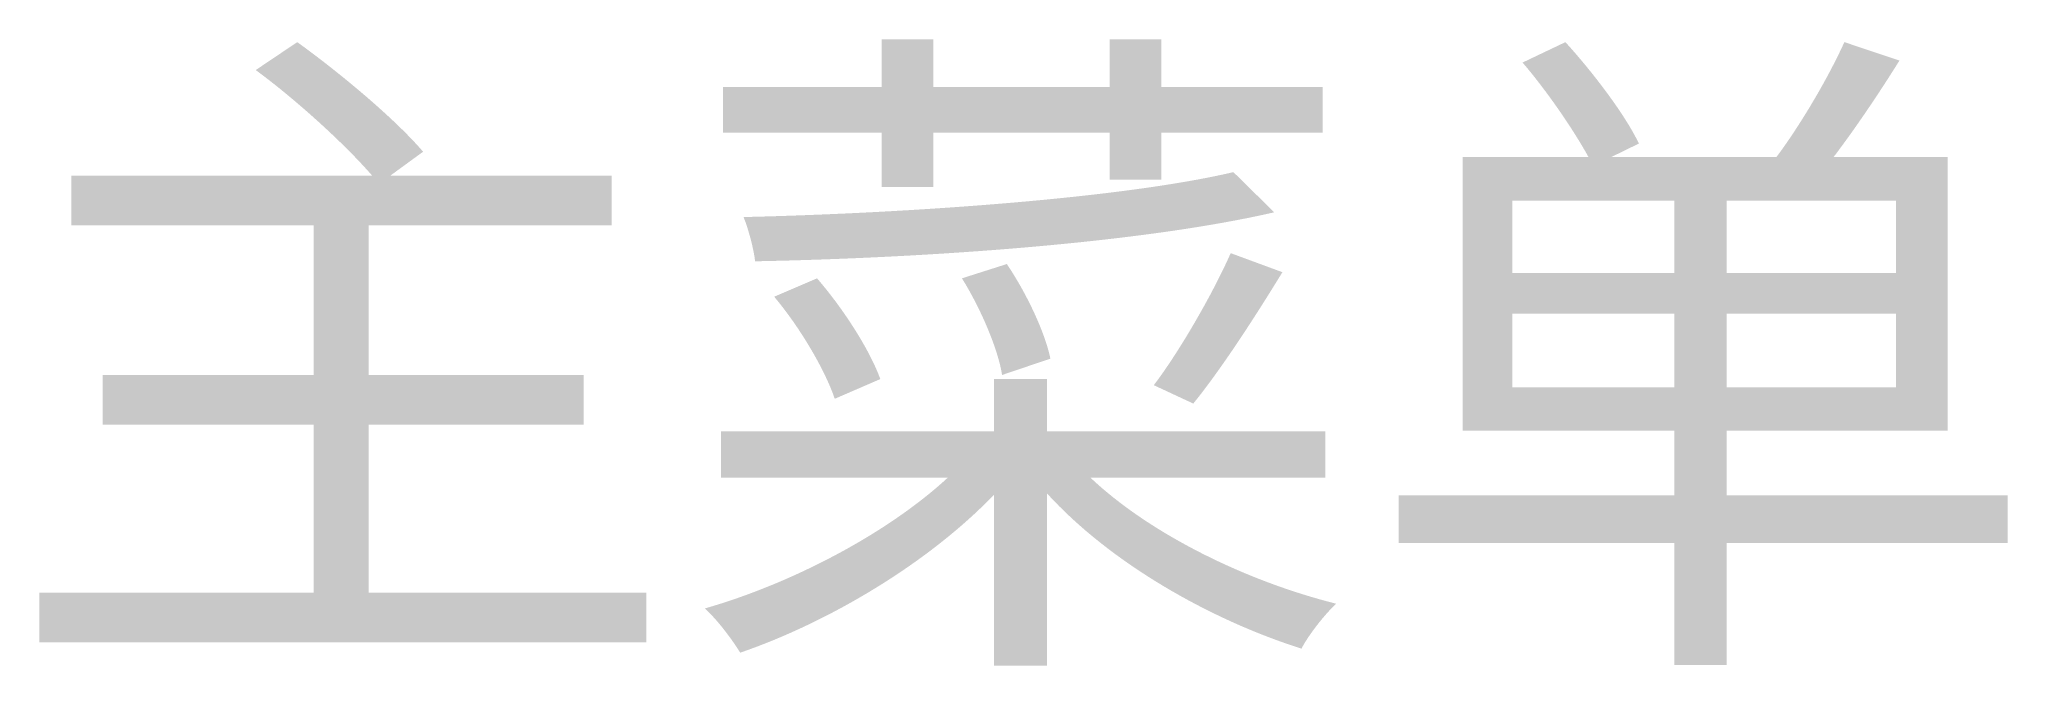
# Model space of a CAD drawing. Header units: inches. Extents: x 97.8 to 118.4, y 94.5 to 101.1.
import ezdxf

# ---------------------------------------------------------------- set-up
doc = ezdxf.new("R2010")
doc.units = ezdxf.units.IN
doc.header["$MEASUREMENT"] = 0
doc.layers.add('_U+56FE_U+5C42 1', color=7, linetype='Continuous')

msp = doc.modelspace()

# ---------------------------------------------------------------- texts
at = {"layer": '_U+56FE_U+5C42 1', "color": 252, "true_color": 0x838381, "insert": (97.367, 94.516), "char_height": 5.2271, "attachment_point": 7}
msp.add_mtext('\\fMicrosoft YaHei UI|b0|i0|c0|p34;\\W1;主菜单', dxfattribs=at)

doc.saveas('drawing.dxf')
